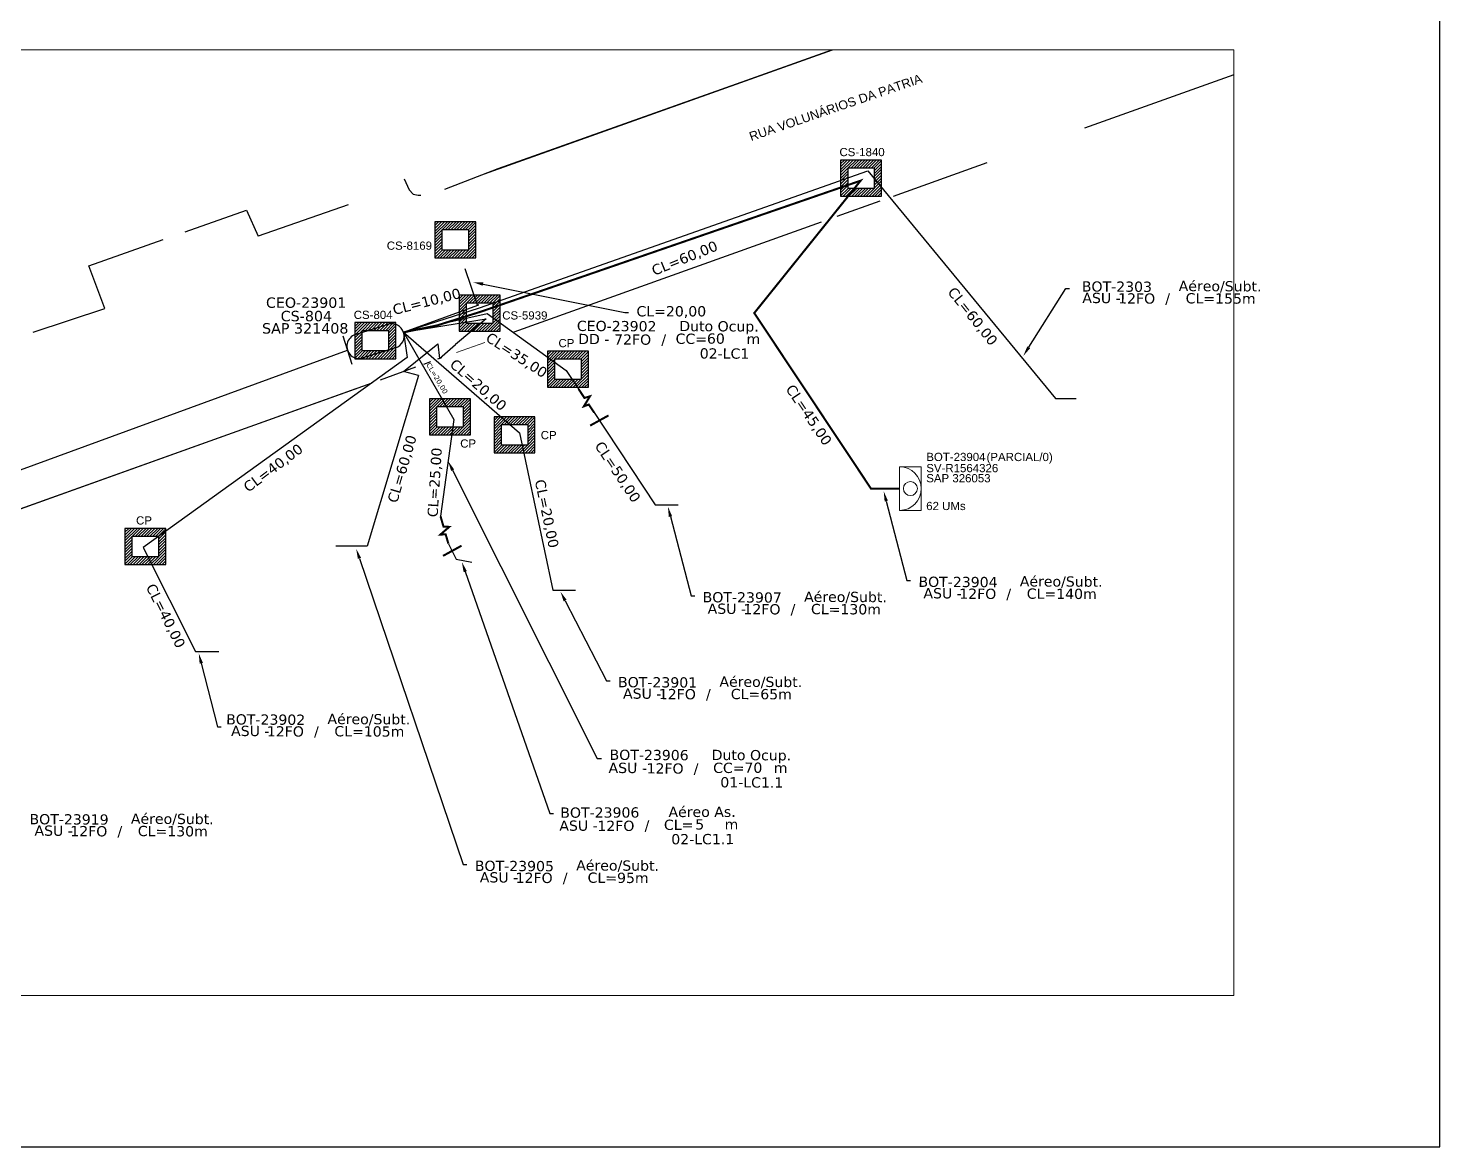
# Model space of a CAD drawing. Extents: x -89 to 749, y 705 to 1299.
# Drawn here: x 473.9 to 749.2, y 705 to 923.3 of the extents above; entities that cross this region are included whole.
import ezdxf
from ezdxf import colors
from ezdxf.entities.mleader import LeaderData, LeaderLine
from ezdxf.enums import TextEntityAlignment as Align
from ezdxf.math import Vec2, Vec3

# ---------------------------------------------------------------- set-up
doc = ezdxf.new("R2010")
doc.units = 0
for name, color, linetype in [('10.1-Caixas Subterrâneas', 5, 'Continuous'), ('20.4-CEOS', 1, 'Continuous'), ('20.5-CEO', 1, 'Continuous'), ('CAP a instalar', 1, 'Continuous'), ('celulas gpon', 7, 'Continuous'), ('label_cabos', 7, 'Continuous'), ('Legenda', 1, 'Continuous'), ('QUADRA', 7, 'Continuous'), ('SETA', 7, 'Continuous'), ('Subida Lateral', 5, 'Continuous')]:
    doc.layers.add(name, color=color, linetype=linetype)
for name, color, linetype, lineweight in [("20.0-LEGENDA DOS CDO'S", 1, 'Continuous', 0), ('20.1-CDO_INTERIOR', 1, 'Continuous', 0), ('Segmento Logradouro Texto', 7, 'Continuous', 0)]:
    doc.layers.add(name, color=color, linetype=linetype, lineweight=lineweight)
doc.layers.add('EXTRA', color=50, linetype='Continuous', plot=False)
doc.styles.add('ARIAL', font='arial.ttf')
doc.styles.add('DIGICADE', font='')
doc.styles.add('siredit', font='verdana.ttf')
doc.styles.get("Standard").update_dxf_attribs({"font": 'arial.ttf'})
doc.styles.get('DIGICADE').set_extended_font_data('Arial')
doc.linetypes.add('FENCELINE1', pattern='A,0.25,-0.1,[133,ltypeshp.shx,S=0.1,R=0,X=-0.1,Y=0],-0.1,1', length=1.45)

# ---------------------------------------------------------------- blocks, each defined once
blk = doc.blocks.new('*X72')
at = {"color": 0, "linetype": 'Continuous'}
for p, q in [((-1.25, 0.34099), (-0.49099, 1.1)), ((-1.25, 0.517767), (-0.667767, 1.1)), ((-1.25, 0.694544), (-0.844544, 1.1)), ((-1.25, 0.87132), (-1.02132, 1.1)), ((-1.25, 1.048097), (-1.198097, 1.1)), ((-0.789214, 0.625), (-0.314214, 1.1)), ((-0.612437, 0.625), (-0.137437, 1.1)), ((-0.43566, 0.625), (0.03934, 1.1)), ((-0.258883, 0.625), (0.216117, 1.1)), ((-0.082107, 0.625), (0.392893, 1.1)), ((0.09467, 0.625), (0.56967, 1.1)), ((0.271447, 0.625), (0.746447, 1.1)), ((0.448223, 0.625), (0.923223, 1.1)), ((0.625, 0.625), (1.1, 1.1)), ((0.801777, 0.625), (1.25, 1.073223)), ((0.8035, 0.449947), (1.25, 0.896447)), ((-1.25, 0.164214), (-0.8035, 0.610714)), ((-1.25, -0.012563), (-0.8035, 0.433937)), ((-1.25, -0.18934), (-0.8035, 0.25716)), ((-1.25, -0.366117), (-0.8035, 0.080383)), ((0.8035, 0.27317), (1.25, 0.71967)), ((0.8035, 0.096393), (1.25, 0.542893)), ((0.8035, -0.080383), (1.25, 0.366117)), ((0.8035, -0.25716), (1.25, 0.18934)), ((0.8035, -0.433937), (1.25, 0.012563)), ((-1.25, -0.542893), (-0.8035, -0.096393)), ((-1.25, -0.71967), (-0.8035, -0.27317)), ((-1.25, -0.896447), (-0.8035, -0.449947)), ((-1.25, -1.073223), (-0.801777, -0.625)), ((-1.1, -1.1), (-0.625, -0.625)), ((-0.923223, -1.1), (-0.448223, -0.625)), ((-0.746447, -1.1), (-0.271447, -0.625)), ((-0.56967, -1.1), (-0.09467, -0.625)), ((-0.392893, -1.1), (0.082107, -0.625)), ((-0.216117, -1.1), (0.258883, -0.625)), ((-0.03934, -1.1), (0.43566, -0.625)), ((0.137437, -1.1), (0.612437, -0.625)), ((0.314214, -1.1), (0.789214, -0.625)), ((0.49099, -1.1), (1.25, -0.34099)), ((0.667767, -1.1), (1.25, -0.517767)), ((0.8035, -0.610714), (1.25, -0.164214)), ((0.844544, -1.1), (1.25, -0.694544)), ((1.02132, -1.1), (1.25, -0.87132)), ((1.198097, -1.1), (1.25, -1.048097))]:
    blk.add_line(p, q, dxfattribs=at)
blk = doc.blocks.new('MANHOLE_MQ')
at = {"color": 0, "linetype": 'Continuous'}
for p, q in [((0.00000623, 0.00000569), (-0.00000627, 0.00000569)), ((-0.00000627, 0.00000569), (-0.00000627, -0.00000531)), ((0.00000623, -0.00000531), (0.00000623, 0.00000569)), ((-0.00000404, 0.00000331), (0.00000399, 0.00000331)), ((-0.00000404, -0.00000294), (-0.00000404, 0.00000331)), ((0.00000399, 0.00000331), (0.00000399, -0.00000294)), ((0.00000399, -0.00000294), (-0.00000404, -0.00000294)), ((0.00000399, -0.00000294), (0.00000399, -0.00000294)), ((-0.00000627, -0.00000531), (0.00000623, -0.00000531))]:
    blk.add_line(p, q, dxfattribs=at)
at = {"color": 0, "linetype": 'Continuous', "xscale": 5e-06, "yscale": 5e-06, "zscale": 1e-05}
blk.add_blockref('*X72', (-0.00000002, 0.00000019), dxfattribs=at)
blk = doc.blocks.new('LEGENDA DOS CABOS')
at = {"layer": 'EXTRA', "color": 0, "style": 'siredit'}
for tag, p in [('ID', (4.6, 0.97)), ('XX', (9.03, 0.97))]:
    blk.add_attdef(tag, text='', height=0.48, rotation=359.69, dxfattribs=at).set_placement(p, align=Align.MIDDLE_CENTER)
at = {"layer": 'Legenda', "color": 0, "style": 'siredit'}
for tag, p in [('TIPO_CABO', (1.31, 0)), ('CABO', (4.69, -0.05)), ('/', (6.81, -0.05)), ('METROS', (10.03, -0.05))]:
    blk.add_attdef(tag, text='', height=0.8, rotation=359.69, dxfattribs=at).set_placement(p, align=Align.MIDDLE_CENTER)
blk = doc.blocks.new('Inst CB AS CFOA-SM-ASU-120-S-12')
at = {"layer": 'label_cabos', "color": 0, "style": 'siredit'}
for tag, flags, p in [('ID_ATIVIDADE', 3, (1.31, 2.67)), ('FATOR', 1, (11.56, 2.55))]:
    blk.add_attdef(tag, text='', height=1, rotation=359.69, dxfattribs=dict(at, flags=flags)).set_placement(p, align=Align.MIDDLE_CENTER)
for tag, p in [('DESTINO_CABO', (3.13, 1.26)), ('TIPO_CABO', (13.11, 1.24)), ('TIPO_CABO', (1.26, 0)), ('CABO', (4.69, -0.05)), ('/', (7.71, -0.05)), ('LANCE', (10.81, 0)), ('UND', (15.96, 0)), ('FID', (13.15, -1.41))]:
    blk.add_attdef(tag, text='', height=1, rotation=359.69, dxfattribs=at).set_placement(p, align=Align.MIDDLE_CENTER)
blk.add_attdef('QTDE', (12.43, -0.47), '', height=1, rotation=359.69, dxfattribs=at)
blk = doc.blocks.new('Inst CB DT OCUP CFOA-SM-DD-S-72')
at = {"layer": 'label_cabos', "color": 0, "style": 'siredit'}
for tag, flags, p in [('ID_ATIVIDADE', 3, (1.31, 2.67)), ('FATOR', 1, (11.56, 2.55))]:
    blk.add_attdef(tag, text='', height=1, rotation=359.69, dxfattribs=dict(at, flags=flags)).set_placement(p, align=Align.MIDDLE_CENTER)
for tag, p in [('DESTINO_CABO', (3.13, 1.26)), ('TIPO_CABO', (13.11, 1.24)), ('TIPO_CABO', (1.11, 0)), ('CABO', (4.69, -0.05)), ('/', (7.71, -0.05)), ('LANCE', (10.41, 0.02)), ('UND', (16.46, 0)), ('FID', (13.65, -1.41))]:
    blk.add_attdef(tag, text='', height=1, rotation=359.69, dxfattribs=at).set_placement(p, align=Align.MIDDLE_CENTER)
blk.add_attdef('QTDE', (11.93, -0.45), '', height=1, rotation=359.69, dxfattribs=at)
blk = doc.blocks.new('Inst CB DT OCUP CFOA-SM-ASU-120-S-12')
at = {"layer": 'label_cabos', "color": 0, "style": 'siredit'}
for tag, flags, p in [('ID_ATIVIDADE', 3, (1.31, 2.67)), ('FATOR', 1, (11.56, 2.55))]:
    blk.add_attdef(tag, text='', height=1, rotation=359.69, dxfattribs=dict(at, flags=flags)).set_placement(p, align=Align.MIDDLE_CENTER)
for tag, p in [('DESTINO_CABO', (3.13, 1.26)), ('TIPO_CABO', (13.11, 1.24)), ('TIPO_CABO', (1.26, 0)), ('CABO', (4.69, -0.05)), ('/', (7.71, -0.05)), ('LANCE', (10.91, 0)), ('UND', (15.96, 0)), ('FID', (13.15, -1.41))]:
    blk.add_attdef(tag, text='', height=1, rotation=359.69, dxfattribs=at).set_placement(p, align=Align.MIDDLE_CENTER)
blk.add_attdef('QTDE', (12.43, -0.47), '', height=1, rotation=359.69, dxfattribs=at)

msp = doc.modelspace()

# ---------------------------------------------------------------- linework, layer by layer
msp.add_lwpolyline([(-89.32, 705.02), (749.25, 705.02), (749.25, 1299.02), (-89.32, 1299.02), (-89.32, 705.02)])
at = {"layer": '20.1-CDO_INTERIOR', "color": 1, "lineweight": 18}
msp.add_lwpolyline([(648.1, 829.19), (648.1, 837.69), (643.85, 837.69), (643.85, 829.19)], close=True, dxfattribs=at)
msp.add_circle((645.97, 833.44), 1.36, dxfattribs=at)
msp.add_arc((643.85, 833.44), 4.25, 269.9724, 89.9724, dxfattribs=at)
at = {"layer": '20.5-CEO', "color": 5}
for p, q in [((537.7, 863.48), (544.11, 865.49)), ((545.54, 860.93), (539.14, 858.92))]:
    msp.add_line(p, q, dxfattribs=at)
msp.add_lwpolyline([(535.27, 863.23), (537, 857.73)], dxfattribs=at)
for centre, start, end in [((544.82, 863.21), 287.4426, 107.4426), ((538.42, 861.2), 107.4426, 287.4426)]:
    msp.add_arc(centre, 2.39, start, end, dxfattribs=at)
at = {"layer": 'CAP a instalar', "color": 7, "ltscale": 5}
for points in [[(547.11, 863.93), (561.92, 868.73), (561.92, 868.73), (637.64, 895.45), (674.31, 851.05), (678.32, 851.05)], [(547.11, 863.93), (561.79, 869.27), (561.49, 869.23), (559.08, 876.3)], [(547.11, 863.93), (563.4, 867.57)], [(563.4, 867.57), (563.4, 867.57), (578.82, 856.5), (581.21, 852.89)], [(547.11, 863.93), (563.22, 866.58), (557.21, 861.53)], [(547.11, 863.93), (547.82, 858.99), (496.32, 821.92)], [(547.11, 863.93), (569.68, 844.29), (569.68, 844.29), (576.21, 813.64), (580.62, 813.64)], [(547.11, 863.93), (556.88, 846.91), (556.88, 846.91), (554.3, 828.03)], [(360.73, 808.45), (385.19, 805.24), (536.13, 860.48)], [(550.01, 855.49), (547.09, 856.27), (553.76, 861.69), (554.12, 858.8), (557.21, 861.53)], [(550.01, 855.49), (539.98, 822.18), (533.89, 822.18)], [(496.32, 821.92), (506.5, 801.66), (511.05, 801.66)], [(555.84, 822.68), (557.33, 819.64), (560.4, 819.11)]]:
    msp.add_lwpolyline(points, dxfattribs=at)
at = {"layer": 'CAP a instalar', "color": 1, "ltscale": 5}
msp.add_lwpolyline([(643.85, 833.44, 0.4, 0.4, 0), (638.28, 833.44, 0.4, 0.4, 0), (615.51, 867.69, 0.4, 0.4, 0), (636.26, 893.52, 0.4, 0.4, 0), (562.3, 868, 0.4, 0.4, 0), (553.61, 865.27, 0.4, 0.4, 0), (547.11, 863.93, 0.4, 0.4, 0)], format="xyseb", dxfattribs=at)
at = {"layer": 'CAP a instalar', "color": 7, "linetype": 'FENCELINE1', "ltscale": 5}
msp.add_lwpolyline([(584.28, 848.26), (596.19, 830.24), (600.67, 830.24)], dxfattribs=at)
at = {"layer": 'QUADRA'}
for points in [[(562.86, 894.87), (630.76, 919.04)], [(611.32, 912.17), (630.66, 919.04)], [(603.06, 909.24), (614.05, 913.14)], [(709.04, 914.18), (679.91, 903.77)], [(555.11, 891.88), (565.55, 895.91), (603.06, 909.24)], [(660.9, 896.98), (642.64, 890.45)], [(547.23, 893.9), (548.16, 891.74), (548.96, 890.9), (549.93, 890.69), (550.45, 890.69)], [(640, 889.5), (631.6, 886.51)], [(504.5, 883.56), (516.46, 887.77), (518.72, 882.68)], [(536.25, 888.78), (518.72, 882.68)], [(628.55, 885.42), (568.62, 863.99)], [(474.82, 863.93), (488.8, 868.58), (485.69, 876.93), (500.2, 882.04)], [(549.43, 857.12), (542.53, 854.6)], [(552.33, 858.15), (551, 857.68)], [(554.51, 858.94), (553.73, 858.66)], [(540.89, 854), (400.97, 803.91), (399.67, 803.41)], [(537.77, 852.89), (465.31, 826.94)]]:
    msp.add_lwpolyline(points, dxfattribs=at)
at = {"layer": 'SETA', "lineweight": 0}
msp.add_line((557.42, 859.98), (562.93, 861.95), dxfattribs=at)
at = {"layer": 'SETA', "lineweight": 0, "const_width": 0.4}
for points in [[(583.49, 845.73), (587.09, 847.72)], [(554.79, 820.31), (558.39, 822.29)]]:
    msp.add_lwpolyline(points, dxfattribs=at)
at = {"layer": 'Subida Lateral', "color": 7, "lineweight": 0}
msp.add_lwpolyline([(709.04, 914.18), (709.04, 734.56), (431.99, 734.56), (431.99, 714.03), (306.74, 714.03), (306.74, 871.41), (470.41, 871.41), (470.41, 919.04), (709.04, 919.04), (709.04, 914.18)], dxfattribs=at)
at = {"layer": 'Subida Lateral', "color": 5, "const_width": 0.4}
for points in [[(584.28, 848.26), (583.22, 849.84), (582.26, 849.49), (583.45, 851.44), (582.38, 851.13), (581.21, 852.89)], [(555.84, 822.68), (555.3, 824.51), (554.28, 824.47), (556, 825.97), (554.89, 826), (554.3, 828.03)]]:
    msp.add_lwpolyline(points, dxfattribs=at)

# ---------------------------------------------------------------- block references
at = {"color": 0, "lineweight": 0}
ref = msp.add_blockref('Inst CB DT OCUP CFOA-SM-DD-S-72', (582.41, 862.63), dxfattribs=dict(at, xscale=2, yscale=2, zscale=2))
ref.add_attrib('DESTINO_CABO', 'CEO-23902', dxfattribs={"layer": 'label_cabos', "color": 0, "height": 2, "rotation": 359.69, "style": 'siredit'}).set_placement((588.67, 865.15), align=Align.MIDDLE_CENTER)
ref.add_attrib('TIPO_CABO', 'Duto Ocup.', dxfattribs={"layer": 'label_cabos', "color": 0, "height": 2, "rotation": 359.69, "style": 'siredit'}).set_placement((608.63, 865.12), align=Align.MIDDLE_CENTER)
ref.add_attrib('/', '/', dxfattribs={"layer": 'label_cabos', "color": 0, "height": 2, "rotation": 359.69, "style": 'siredit'}).set_placement((597.84, 862.52), align=Align.MIDDLE_CENTER)
ref.add_attrib('FID', '02-LC1', dxfattribs={"layer": 'label_cabos', "color": 0, "height": 2, "rotation": 359.69, "style": 'siredit'}).set_placement((609.71, 859.8), align=Align.MIDDLE_CENTER)
ref.add_attrib('LANCE', 'CC=', dxfattribs={"layer": 'label_cabos', "color": 0, "height": 2, "rotation": 359.69, "style": 'siredit'}).set_placement((603.23, 862.67), align=Align.MIDDLE_CENTER)
ref.add_attrib('UND', 'm', dxfattribs={"layer": 'label_cabos', "color": 0, "height": 2, "rotation": 359.69, "style": 'siredit'}).set_placement((615.34, 862.63), align=Align.MIDDLE_CENTER)
ref.add_attrib('CABO', '72FO', dxfattribs={"layer": 'label_cabos', "color": 0, "height": 2, "rotation": 359.69, "style": 'siredit'}).set_placement((591.78, 862.52), align=Align.MIDDLE_CENTER)
ref.add_attrib('TIPO_CABO', 'DD - ', dxfattribs={"layer": 'label_cabos', "color": 0, "height": 2, "rotation": 359.69, "style": 'siredit'}).set_placement((584.63, 862.62), align=Align.MIDDLE_CENTER)
ref.add_attrib('QTDE', '60', (606.27, 861.72), dxfattribs={"layer": 'label_cabos', "color": 0, "height": 2, "rotation": 359.69, "style": 'siredit'})
at = {"layer": '10.1-Caixas Subterrâneas', "color": 30, "xscale": 639575.1086223164, "yscale": 639575.1086223164, "zscale": 639575.1086223164}
for p, rotation in [((636.35, 894.12), 180.0000000000622), ((557.19, 882.09), 180.0000000000621), ((561.92, 867.8), 180.0000000000621), ((541.59, 862.42), 180.0000000000622), ((579.13, 856.85), 180.0000000000621), ((556.14, 847.55), 180.0000000000619), ((568.72, 844.04), 180.0000000000618), ((496.72, 822.25), 180.0000000000621)]:
    msp.add_blockref('MANHOLE_MQ', p, dxfattribs=dict(at, rotation=rotation))
at = {"layer": 'label_cabos', "color": 0, "lineweight": 0}
ref = msp.add_blockref('LEGENDA DOS CABOS', (677.78, 869.59), dxfattribs=dict(at, xscale=2, yscale=2, zscale=2))
ref.add_attrib('ID', 'BOT-2303', dxfattribs={"color": 0, "height": 2, "rotation": 359.69, "style": 'siredit'}).set_placement((686.26, 872.85), align=Align.MIDDLE_CENTER)
ref.add_attrib('CABO', '12FO', dxfattribs={"color": 0, "height": 2, "rotation": 359.69, "style": 'siredit'}).set_placement((690.11, 870.54), align=Align.MIDDLE_CENTER)
ref.add_attrib('METROS', 'CL=155m', dxfattribs={"color": 0, "height": 2, "rotation": 359.69, "style": 'siredit'}).set_placement((706.5, 870.54), align=Align.MIDDLE_CENTER)
ref.add_attrib('XX', 'Aéreo/Subt.', dxfattribs={"color": 0, "height": 2, "rotation": 359.69, "style": 'siredit'}).set_placement((706.39, 872.94), align=Align.MIDDLE_CENTER)
ref.add_attrib('/', '/', dxfattribs={"color": 0, "height": 2, "rotation": 359.69, "style": 'siredit'}).set_placement((696.16, 870.54), align=Align.MIDDLE_CENTER)
ref.add_attrib('TIPO_CABO', 'ASU -', dxfattribs={"color": 0, "height": 2, "rotation": 359.69, "style": 'siredit'}).set_placement((683.26, 870.63), align=Align.MIDDLE_CENTER)
ref = msp.add_blockref('LEGENDA DOS CABOS', (646.78, 811.97), dxfattribs=dict(at, xscale=2, yscale=2, zscale=2))
ref.add_attrib('ID', 'BOT-23904', dxfattribs={"color": 0, "height": 2, "rotation": 359.69, "style": 'siredit'}).set_placement((655.26, 815.23), align=Align.MIDDLE_CENTER)
ref.add_attrib('CABO', '12FO', dxfattribs={"color": 0, "height": 2, "rotation": 359.69, "style": 'siredit'}).set_placement((659.11, 812.92), align=Align.MIDDLE_CENTER)
ref.add_attrib('METROS', 'CL=140m', dxfattribs={"color": 0, "height": 2, "rotation": 359.69, "style": 'siredit'}).set_placement((675.5, 812.92), align=Align.MIDDLE_CENTER)
ref.add_attrib('XX', 'Aéreo/Subt.', dxfattribs={"color": 0, "height": 2, "rotation": 359.69, "style": 'siredit'}).set_placement((675.39, 815.32), align=Align.MIDDLE_CENTER)
ref.add_attrib('/', '/', dxfattribs={"color": 0, "height": 2, "rotation": 359.69, "style": 'siredit'}).set_placement((665.16, 812.92), align=Align.MIDDLE_CENTER)
ref.add_attrib('TIPO_CABO', 'ASU -', dxfattribs={"color": 0, "height": 2, "rotation": 359.69, "style": 'siredit'}).set_placement((652.26, 813.02), align=Align.MIDDLE_CENTER)
ref = msp.add_blockref('LEGENDA DOS CABOS', (604.68, 808.96), dxfattribs=dict(at, xscale=2, yscale=2, zscale=2))
ref.add_attrib('ID', 'BOT-23907', dxfattribs={"color": 0, "height": 2, "rotation": 359.69, "style": 'siredit'}).set_placement((613.16, 812.22), align=Align.MIDDLE_CENTER)
ref.add_attrib('CABO', '12FO', dxfattribs={"color": 0, "height": 2, "rotation": 359.69, "style": 'siredit'}).set_placement((617.01, 809.91), align=Align.MIDDLE_CENTER)
ref.add_attrib('METROS', 'CL=130m', dxfattribs={"color": 0, "height": 2, "rotation": 359.69, "style": 'siredit'}).set_placement((633.4, 809.91), align=Align.MIDDLE_CENTER)
ref.add_attrib('XX', 'Aéreo/Subt.', dxfattribs={"color": 0, "height": 2, "rotation": 359.69, "style": 'siredit'}).set_placement((633.3, 812.31), align=Align.MIDDLE_CENTER)
ref.add_attrib('/', '/', dxfattribs={"color": 0, "height": 2, "rotation": 359.69, "style": 'siredit'}).set_placement((623.06, 809.91), align=Align.MIDDLE_CENTER)
ref.add_attrib('TIPO_CABO', 'ASU -', dxfattribs={"color": 0, "height": 2, "rotation": 359.69, "style": 'siredit'}).set_placement((610.16, 810), align=Align.MIDDLE_CENTER)
ref = msp.add_blockref('LEGENDA DOS CABOS', (588.17, 792.39), dxfattribs=dict(at, xscale=2, yscale=2, zscale=2))
ref.add_attrib('ID', 'BOT-23901', dxfattribs={"color": 0, "height": 2, "rotation": 359.69, "style": 'siredit'}).set_placement((596.65, 795.65), align=Align.MIDDLE_CENTER)
ref.add_attrib('CABO', '12FO', dxfattribs={"color": 0, "height": 2, "rotation": 359.69, "style": 'siredit'}).set_placement((600.5, 793.34), align=Align.MIDDLE_CENTER)
ref.add_attrib('METROS', 'CL=65m', dxfattribs={"color": 0, "height": 2, "rotation": 359.69, "style": 'siredit'}).set_placement((616.89, 793.34), align=Align.MIDDLE_CENTER)
ref.add_attrib('XX', 'Aéreo/Subt.', dxfattribs={"color": 0, "height": 2, "rotation": 359.69, "style": 'siredit'}).set_placement((616.79, 795.74), align=Align.MIDDLE_CENTER)
ref.add_attrib('/', '/', dxfattribs={"color": 0, "height": 2, "rotation": 359.69, "style": 'siredit'}).set_placement((606.56, 793.34), align=Align.MIDDLE_CENTER)
ref.add_attrib('TIPO_CABO', 'ASU -', dxfattribs={"color": 0, "height": 2, "rotation": 359.69, "style": 'siredit'}).set_placement((593.65, 793.44), align=Align.MIDDLE_CENTER)
ref = msp.add_blockref('LEGENDA DOS CABOS', (511.71, 785.12), dxfattribs=dict(at, xscale=2, yscale=2, zscale=2))
ref.add_attrib('ID', 'BOT-23902', dxfattribs={"color": 0, "height": 2, "rotation": 359.69, "style": 'siredit'}).set_placement((520.19, 788.38), align=Align.MIDDLE_CENTER)
ref.add_attrib('CABO', '12FO', dxfattribs={"color": 0, "height": 2, "rotation": 359.69, "style": 'siredit'}).set_placement((524.03, 786.07), align=Align.MIDDLE_CENTER)
ref.add_attrib('METROS', 'CL=105m', dxfattribs={"color": 0, "height": 2, "rotation": 359.69, "style": 'siredit'}).set_placement((540.42, 786.07), align=Align.MIDDLE_CENTER)
ref.add_attrib('XX', 'Aéreo/Subt.', dxfattribs={"color": 0, "height": 2, "rotation": 359.69, "style": 'siredit'}).set_placement((540.32, 788.46), align=Align.MIDDLE_CENTER)
ref.add_attrib('/', '/', dxfattribs={"color": 0, "height": 2, "rotation": 359.69, "style": 'siredit'}).set_placement((530.09, 786.07), align=Align.MIDDLE_CENTER)
ref.add_attrib('TIPO_CABO', 'ASU -', dxfattribs={"color": 0, "height": 2, "rotation": 359.69, "style": 'siredit'}).set_placement((517.19, 786.16), align=Align.MIDDLE_CENTER)
ref = msp.add_blockref('Inst CB DT OCUP CFOA-SM-ASU-120-S-12', (588.74, 778.95), dxfattribs=dict(at, xscale=2, yscale=2, zscale=2))
ref.add_attrib('DESTINO_CABO', 'BOT-23906', dxfattribs={"color": 0, "height": 2, "rotation": 359.69, "style": 'siredit'}).set_placement((595, 781.47), align=Align.MIDDLE_CENTER)
ref.add_attrib('CABO', '12FO', dxfattribs={"color": 0, "height": 2, "rotation": 359.69, "style": 'siredit'}).set_placement((598.11, 778.84), align=Align.MIDDLE_CENTER)
ref.add_attrib('TIPO_CABO', 'Duto Ocup.', dxfattribs={"color": 0, "height": 2, "rotation": 359.69, "style": 'siredit'}).set_placement((614.95, 781.44), align=Align.MIDDLE_CENTER)
ref.add_attrib('/', '/', dxfattribs={"color": 0, "height": 2, "rotation": 359.69, "style": 'siredit'}).set_placement((604.16, 778.84), align=Align.MIDDLE_CENTER)
ref.add_attrib('TIPO_CABO', 'ASU - ', dxfattribs={"color": 0, "height": 2, "rotation": 359.69, "style": 'siredit'}).set_placement((591.26, 778.94), align=Align.MIDDLE_CENTER)
ref.add_attrib('FID', '01-LC1.1', dxfattribs={"color": 0, "height": 2, "rotation": 359.69, "style": 'siredit'}).set_placement((615.03, 776.12), align=Align.MIDDLE_CENTER)
ref.add_attrib('LANCE', 'CC=', dxfattribs={"color": 0, "height": 2, "rotation": 359.69, "style": 'siredit'}).set_placement((610.55, 778.95), align=Align.MIDDLE_CENTER)
ref.add_attrib('QTDE', '70', (613.59, 778), dxfattribs={"color": 0, "height": 2, "rotation": 359.69, "style": 'siredit'})
ref.add_attrib('UND', 'm', dxfattribs={"color": 0, "height": 2, "rotation": 359.69, "style": 'siredit'}).set_placement((620.66, 778.95), align=Align.MIDDLE_CENTER)
at = {"layer": 'label_cabos'}
ref = msp.add_blockref('Inst CB AS CFOA-SM-ASU-120-S-12', (579.14, 767.67), dxfattribs=dict(at, xscale=2, yscale=2, zscale=2, rotation=0.4634636605451002))
ref.add_attrib('DESTINO_CABO', 'BOT-23906', dxfattribs={"color": 0, "height": 2, "rotation": 0.1535, "style": 'siredit'}).set_placement((585.38, 770.24), align=Align.MIDDLE_CENTER)
ref.add_attrib('TIPO_CABO', 'Aéreo As.', dxfattribs={"color": 0, "height": 2, "rotation": 0.1535, "style": 'siredit'}).set_placement((605.33, 770.37), align=Align.MIDDLE_CENTER)
ref.add_attrib('CABO', '12FO', dxfattribs={"color": 0, "height": 2, "rotation": 0.1535, "style": 'siredit'}).set_placement((588.51, 767.64), align=Align.MIDDLE_CENTER)
ref.add_attrib('/', '/', dxfattribs={"color": 0, "height": 2, "rotation": 0.1535, "style": 'siredit'}).set_placement((594.57, 767.69), align=Align.MIDDLE_CENTER)
ref.add_attrib('TIPO_CABO', 'ASU - ', dxfattribs={"color": 0, "height": 2, "rotation": 0.1535, "style": 'siredit'}).set_placement((581.66, 767.68), align=Align.MIDDLE_CENTER)
ref.add_attrib('FID', '02-LC1.1', dxfattribs={"color": 0, "height": 2, "rotation": 0.1535, "style": 'siredit'}).set_placement((605.46, 765.05), align=Align.MIDDLE_CENTER)
ref.add_attrib('LANCE', 'CL=', dxfattribs={"color": 0, "height": 2, "rotation": 0.1535, "style": 'siredit'}).set_placement((600.76, 767.85), align=Align.MIDDLE_CENTER)
ref.add_attrib('QTDE', '5', (604, 766.92), dxfattribs={"color": 0, "height": 2, "rotation": 0.1535, "style": 'siredit'})
ref.add_attrib('UND', 'm', dxfattribs={"color": 0, "height": 2, "rotation": 0.1535, "style": 'siredit'}).set_placement((611.06, 767.93), align=Align.MIDDLE_CENTER)
at = {"layer": 'label_cabos', "color": 0, "lineweight": 0}
ref = msp.add_blockref('LEGENDA DOS CABOS', (473.35, 765.65), dxfattribs=dict(at, xscale=2, yscale=2, zscale=2))
ref.add_attrib('ID', 'BOT-23919', dxfattribs={"color": 0, "height": 2, "rotation": 359.69, "style": 'siredit'}).set_placement((481.83, 768.91), align=Align.MIDDLE_CENTER)
ref.add_attrib('CABO', '12FO', dxfattribs={"color": 0, "height": 2, "rotation": 359.69, "style": 'siredit'}).set_placement((485.68, 766.6), align=Align.MIDDLE_CENTER)
ref.add_attrib('METROS', 'CL=130m', dxfattribs={"color": 0, "height": 2, "rotation": 359.69, "style": 'siredit'}).set_placement((502.07, 766.6), align=Align.MIDDLE_CENTER)
ref.add_attrib('XX', 'Aéreo/Subt.', dxfattribs={"color": 0, "height": 2, "rotation": 359.69, "style": 'siredit'}).set_placement((501.97, 769), align=Align.MIDDLE_CENTER)
ref.add_attrib('/', '/', dxfattribs={"color": 0, "height": 2, "rotation": 359.69, "style": 'siredit'}).set_placement((491.74, 766.6), align=Align.MIDDLE_CENTER)
ref.add_attrib('TIPO_CABO', 'ASU -', dxfattribs={"color": 0, "height": 2, "rotation": 359.69, "style": 'siredit'}).set_placement((478.83, 766.7), align=Align.MIDDLE_CENTER)
ref = msp.add_blockref('LEGENDA DOS CABOS', (560.23, 756.55), dxfattribs=dict(at, xscale=2, yscale=2, zscale=2))
ref.add_attrib('ID', 'BOT-23905', dxfattribs={"color": 0, "height": 2, "rotation": 359.69, "style": 'siredit'}).set_placement((568.71, 759.81), align=Align.MIDDLE_CENTER)
ref.add_attrib('CABO', '12FO', dxfattribs={"color": 0, "height": 2, "rotation": 359.69, "style": 'siredit'}).set_placement((572.56, 757.5), align=Align.MIDDLE_CENTER)
ref.add_attrib('METROS', 'CL=95m', dxfattribs={"color": 0, "height": 2, "rotation": 359.69, "style": 'siredit'}).set_placement((588.95, 757.5), align=Align.MIDDLE_CENTER)
ref.add_attrib('XX', 'Aéreo/Subt.', dxfattribs={"color": 0, "height": 2, "rotation": 359.69, "style": 'siredit'}).set_placement((588.85, 759.9), align=Align.MIDDLE_CENTER)
ref.add_attrib('/', '/', dxfattribs={"color": 0, "height": 2, "rotation": 359.69, "style": 'siredit'}).set_placement((578.62, 757.5), align=Align.MIDDLE_CENTER)
ref.add_attrib('TIPO_CABO', 'ASU -', dxfattribs={"color": 0, "height": 2, "rotation": 359.69, "style": 'siredit'}).set_placement((565.71, 757.59), align=Align.MIDDLE_CENTER)

# ---------------------------------------------------------------- texts
at = {"layer": '10.1-Caixas Subterrâneas', "color": 30, "style": 'ARIAL'}
for s, p in [('CS-1840', (632.13, 898.3)), ('CS-8169', (543.82, 880.04)), ('CS-804', (537.37, 866.54)), ('CS-5939', (566.34, 866.43)), ('CP', (577.31, 861.03)), ('CP', (558.14, 841.44)), ('CP', (573.85, 843.08)), ('CP', (494.9, 826.43))]:
    msp.add_text(s, height=1.6, dxfattribs=at).set_placement(p)
at = {"layer": "20.0-LEGENDA DOS CDO'S", "color": 1, "lineweight": 0, "style": 'ARIAL'}
for s, p in [('BOT-23904', (649.07, 838.82)), ('SV-R1564326', (649.07, 836.64)), ('SAP 326053', (649.06, 834.67)), ('62 UMs', (649.05, 829.25))]:
    msp.add_text(s, height=1.6, rotation=359.9724, dxfattribs=at).set_placement(p)
msp.add_text('         (PARCIAL/0)', height=1.6, rotation=359.9724, dxfattribs=at).set_placement((664.49, 838.81), align=Align.CENTER)
at = {"layer": '20.4-CEOS', "color": 5, "lineweight": 0, "style": 'siredit'}
msp.add_text('CEO-23901', height=2.019, dxfattribs=at).set_placement((528.09, 870.73), align=Align.TOP_CENTER)
at = {"layer": '20.5-CEO', "color": 5, "lineweight": 0, "style": 'siredit'}
for s, p in [('CS-804', (528.13, 868.12)), ('SAP 321408', (527.91, 865.72))]:
    msp.add_text(s, height=2.028, dxfattribs=at).set_placement(p, align=Align.TOP_CENTER)
at = {"layer": 'celulas gpon', "style": 'siredit'}
for s, height, rotation, p in [('CL=60,00', 2, 21.9339, (595.98, 874.95)), ('CL=10,00', 2, 14.3542, (545.26, 867.3)), ('CL=60,00', 2, 308.6695, (653.11, 871.75)), ('CL=35,00', 2, 326.7522, (562.93, 862.39)), ('CL=20,00', 1, 300.9104, (551.46, 857.62)), ('CL=20,00', 2, 318.5774, (555.93, 857.43)), ('CL=45,00', 2, 304.0216, (621.54, 852.89)), ('CL=60,00', 2, 73.4894, (545.81, 830.49)), ('CL=40,00', 2, 36.8402, (516.79, 832.62)), ('CL=25,00', 2, 86.4846, (553.73, 827.81)), ('CL=50,00', 2, 303.7161, (584.28, 841.8)), ('CL=20,00', 2, 281.8397, (572.68, 835)), ('CL=40,00', 2, 296.578, (496.77, 814.25))]:
    msp.add_text(s, height=height, rotation=rotation, dxfattribs=at).set_placement(p)
msp.add_text('CL=20,00', height=2, dxfattribs=at).set_placement((592.53, 867.04))
at = {"layer": 'Segmento Logradouro Texto', "color": 5, "linetype": 'Continuous', "insert": (614.33, 902.88), "char_height": 1.75, "width": 37.9136, "attachment_point": 1, "rotation": 18.933, "style": 'DIGICADE'}
msp.add_mtext('\\o\\l\\fArial|b0|i0|c0|p34;\\T1.0000000000;\\W1.0000000000;RUA VOLUNÁRIOS DA PATRIA', dxfattribs=at)

# ---------------------------------------------------------------- leaders
at = {"layer": 'SETA', "lineweight": 0}
ml = msp.add_multileader_mtext('Standard', dxfattribs=at)
ml.set_content('', color=256)
ml.set_leader_properties()
ml.build(insert=Vec2(0, 0))
ml.multileader.update_dxf_attribs({"text_right_attachment_type": 6, "dogleg_length": 0.72, "arrow_head_size": 2})
ctx = ml.context
ctx.base_point, ctx.char_height, ctx.arrow_head_size, ctx.landing_gap_size, ctx.plane_origin = Vec3(585.5, 866.2), 0.36, 2, 0.18, Vec3(-1175495.42, -19430124.41)
ctx.right_attachment = 6
notes = []
notes.append((ctx, [(0, (1, 1, 0), (590.28, 867.81), (1, 0), 0.72, [(0, [(560.63, 873.72)], 0, [])])]))
ctx.mtext.insert = Vec3(591.18, 867.99)
ml = msp.add_multileader_mtext('Standard', dxfattribs=at)
ml.set_content('', color=256)
ml.set_leader_properties()
ml.build(insert=Vec2(0, 0))
ml.multileader.update_dxf_attribs({"text_right_attachment_type": 6, "dogleg_length": 0.72, "arrow_head_size": 2})
ctx = ml.context
ctx.base_point, ctx.char_height, ctx.arrow_head_size, ctx.landing_gap_size, ctx.plane_origin = Vec3(674.44, 890.15), 0.36, 2, 0.18, Vec3(-1175409.42, -19430119.73)
ctx.right_attachment = 6
notes.append((ctx, [(0, (1, 1, 0), (676.27, 872.49), (1, 0), 0.72, [(0, [(667.99, 859.31)], 0, [])])]))
ctx.mtext.insert = Vec3(677.17, 872.67)
ml = msp.add_multileader_mtext('Standard', dxfattribs=at)
ml.set_content('', color=256)
ml.set_leader_properties()
ml.build(insert=Vec2(0, 0))
ml.multileader.update_dxf_attribs({"text_right_attachment_type": 6, "dogleg_length": 0.72, "arrow_head_size": 2})
ctx = ml.context
ctx.base_point, ctx.char_height, ctx.arrow_head_size, ctx.landing_gap_size, ctx.plane_origin, ctx.plane_x_axis = Vec3(585.91, 780.5), 0.36, 2, 0.18, Vec3(1176672.33, -19430211.79), Vec3(-1, 0)
ctx.right_attachment, ctx.text_align_type = 6, 2
notes.append((ctx, [(0, (1, 1, 0), (584.83, 780.75), (1, 0), 0.72, [(0, [(555.77, 838.82)], 0, [])])]))
ctx.mtext.insert, ctx.mtext.text_direction, ctx.mtext.rotation, ctx.mtext.alignment = Vec3(585.73, 780.32), Vec3(-1, 0), 3.141593, 3
ml = msp.add_multileader_mtext('Standard', dxfattribs=at)
ml.set_content('', color=256)
ml.set_leader_properties()
ml.build(insert=Vec2(0, 0))
ml.multileader.update_dxf_attribs({"text_right_attachment_type": 6, "dogleg_length": 0.72, "arrow_head_size": 2})
ctx = ml.context
ctx.base_point, ctx.char_height, ctx.arrow_head_size, ctx.landing_gap_size, ctx.plane_origin = Vec3(643.44, 829.28), 0.36, 2, 0.18, Vec3(-1175440.43, -19430176.68)
ctx.right_attachment = 6
notes.append((ctx, [(0, (1, 1, 0), (645.27, 815.54), (1, 0), 0.72, [(0, [(640.76, 832.93)], 0, [])])]))
ctx.mtext.insert = Vec3(646.17, 815.72)
ml = msp.add_multileader_mtext('Standard', dxfattribs=at)
ml.set_content('', color=256)
ml.set_leader_properties()
ml.build(insert=Vec2(0, 0))
ml.multileader.update_dxf_attribs({"text_right_attachment_type": 6, "dogleg_length": 0.72, "arrow_head_size": 2})
ctx = ml.context
ctx.base_point, ctx.char_height, ctx.arrow_head_size, ctx.landing_gap_size, ctx.plane_origin = Vec3(601.34, 826.26), 0.36, 2, 0.18, Vec3(-1175482.52, -19430179.7)
ctx.right_attachment = 6
notes.append((ctx, [(0, (1, 1, 0), (603.18, 812.52), (1, 0), 0.72, [(0, [(598.66, 829.92)], 0, [])])]))
ctx.mtext.insert = Vec3(604.08, 812.7)
ml = msp.add_multileader_mtext('Standard', dxfattribs=at)
ml.set_content('', color=256)
ml.set_leader_properties()
ml.build(insert=Vec2(0, 0))
ml.multileader.update_dxf_attribs({"text_right_attachment_type": 6, "dogleg_length": 0.72, "arrow_head_size": 2})
ctx = ml.context
ctx.base_point, ctx.char_height, ctx.arrow_head_size, ctx.landing_gap_size, ctx.plane_origin = Vec3(552.96, 790.16), 0.36, 2, 0.18, Vec3(-1175526.97, -19430232.11)
ctx.right_attachment = 6
notes.append((ctx, [(0, (1, 1, 0), (558.73, 760.11), (1, 0), 0.72, [(0, [(537.84, 821.72)], 0, [])])]))
ctx.mtext.insert = Vec3(559.63, 760.29)
ml = msp.add_multileader_mtext('Standard', dxfattribs=at)
ml.set_content('', color=256)
ml.set_leader_properties()
ml.build(insert=Vec2(0, 0))
ml.multileader.update_dxf_attribs({"text_right_attachment_type": 6, "dogleg_length": 0.72, "arrow_head_size": 2})
ctx = ml.context
ctx.base_point, ctx.char_height, ctx.arrow_head_size, ctx.landing_gap_size, ctx.plane_origin, ctx.plane_x_axis = Vec3(600.65, 799.86), 0.36, 2, 0.18, Vec3(1176663.1, -19430222.42), Vec3(-1, 0)
ctx.right_attachment = 6
notes.append((ctx, [(0, (1, 1, 0), (575.6, 770.05), (1, 0), 0.72, [(0, [(558.46, 819.13)], 0, [])])]))
ctx.mtext.insert = Vec3(576.5, 770.23)
ml = msp.add_multileader_mtext('Standard', dxfattribs=at)
ml.set_content('', color=256)
ml.set_leader_properties()
ml.build(insert=Vec2(0, 0))
ml.multileader.update_dxf_attribs({"text_right_attachment_type": 6, "dogleg_length": 0.72, "arrow_head_size": 2})
ctx = ml.context
ctx.base_point, ctx.char_height, ctx.arrow_head_size, ctx.landing_gap_size, ctx.plane_origin = Vec3(580.38, 809.7), 0.36, 2, 0.18, Vec3(-1175499.03, -19430196.26)
ctx.right_attachment = 6
notes.append((ctx, [(0, (1, 1, 0), (586.67, 795.96), (1, 0), 0.72, [(0, [(577.7, 813.35)], 0, [])])]))
ctx.mtext.insert = Vec3(587.57, 796.14)
ml = msp.add_multileader_mtext('Standard', dxfattribs=at)
ml.set_content('', color=256)
ml.set_leader_properties()
ml.build(insert=Vec2(0, 0))
ml.multileader.update_dxf_attribs({"text_right_attachment_type": 6, "dogleg_length": 0.72, "arrow_head_size": 2})
ctx = ml.context
ctx.base_point, ctx.char_height, ctx.arrow_head_size, ctx.landing_gap_size, ctx.plane_origin = Vec3(509.17, 785.6), 0.36, 2, 0.18, Vec3(-1175574.89, -19430205.26)
ctx.right_attachment = 6
notes.append((ctx, [(0, (1, 1, 0), (510.8, 786.96), (1, 0), 0.72, [(0, [(507.13, 801.3)], 0, [])])]))
ctx.mtext.insert = Vec3(511.7, 787.14)
for ctx, leaders in notes:
    for number, flags, end, landing, length, lines in leaders:
        leader = LeaderData()
        leader.index, (leader.has_last_leader_line, leader.has_dogleg_vector, leader.attachment_direction) = number, flags
        leader.last_leader_point, leader.dogleg_vector, leader.dogleg_length = Vec3(end), Vec3(landing), length
        for number, points, colour, breaks in lines:
            line = LeaderLine()
            line.index, line.vertices, line.color, line.breaks = number, Vec3.list(points), colors.encode_raw_color(colour), breaks
            leader.lines.append(line)
        ctx.leaders.append(leader)

doc.saveas('drawing.dxf')
